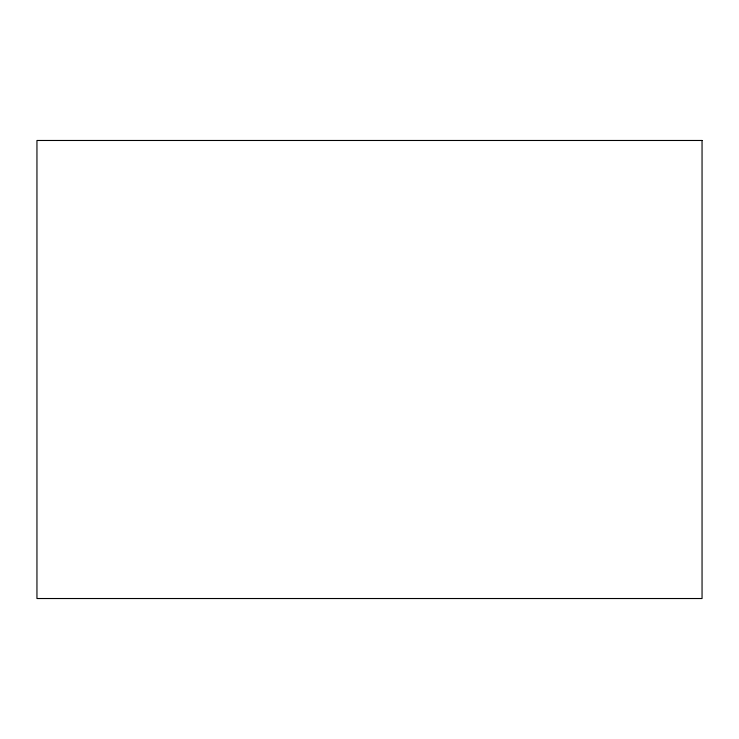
<?xml version="1.0" encoding="UTF-8"?>
<svg xmlns="http://www.w3.org/2000/svg" width="739" height="739" viewBox="0 0 739 739"><rect width="100%" height="100%" fill="white"/><g stroke="black" fill="none" stroke-linecap="round" stroke-linejoin="round"><path stroke-width="1.11" d="M702.05 140.475L36.95 140.475L36.95 598.525L702.05 598.525L702.05 140.475"/></g></svg>
